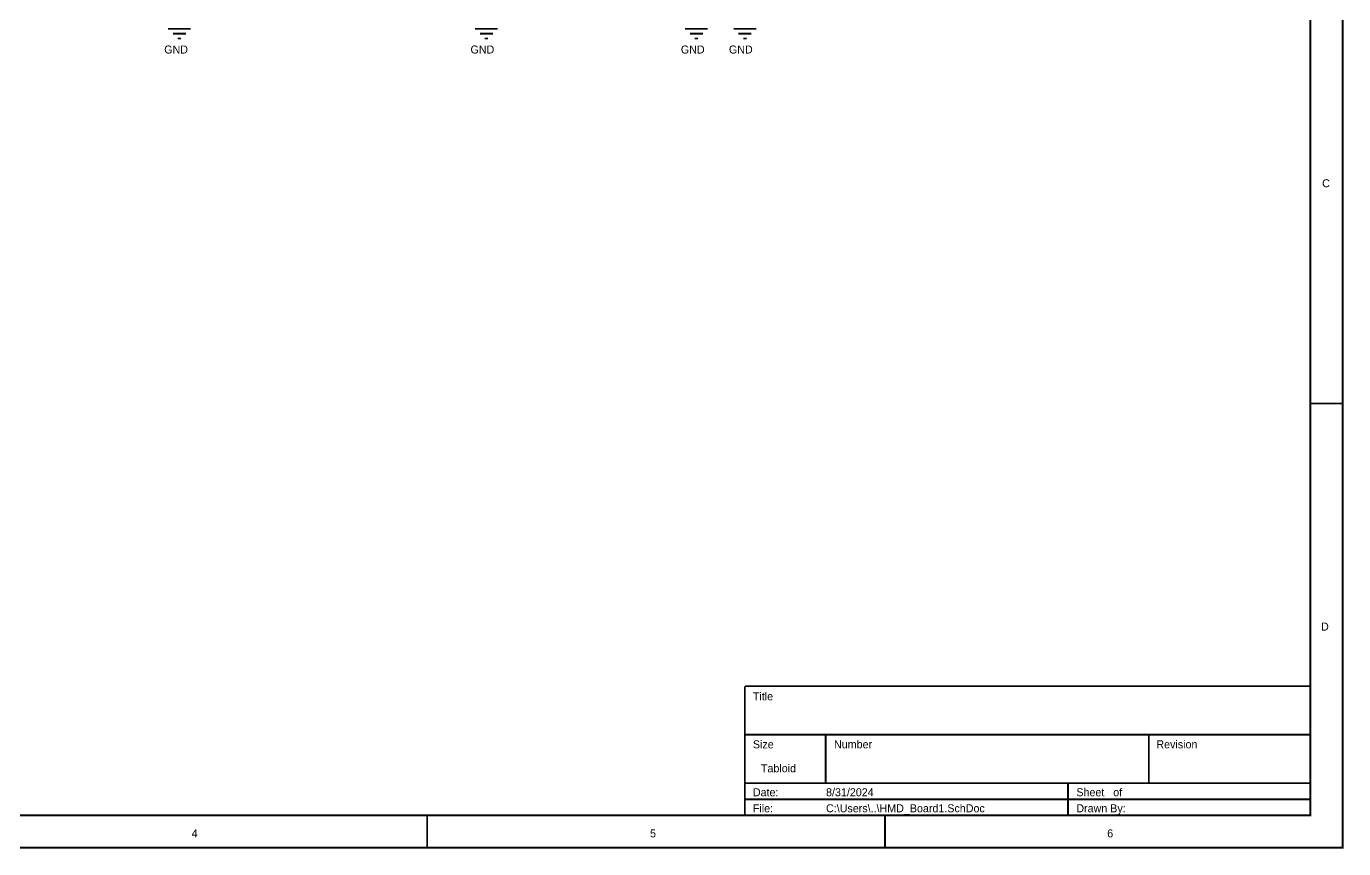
# Model space of a CAD drawing. Header units: inches. Extents: x 0 to 432, y 0 to 280.
# Drawn here: x 224.9 to 431.9, y -0.1 to 129.2 of the extents above; entities that cross this region are included whole.
import ezdxf

# ---------------------------------------------------------------- set-up
doc = ezdxf.new("R2010")
doc.units = ezdxf.units.IN
doc.layers.add('Sheet', color=255, linetype='Continuous')

msp = doc.modelspace()

# ---------------------------------------------------------------- linework, layer by layer
at = {"layer": 'Sheet'}
for points in [[(0, 279.38, 0.3, 0.3, 0), (431.8, 279.38, 0.3, 0.3, 0), (431.8, 0, 0.3, 0.3, 0), (0, 0, 0.3, 0.3, 0), (0, 279.38, 0.3, 0.3, 0)], [(0, 279.38, 0.0991, 0.0991, 0), (0, 0, 0.0991, 0.0991, 0), (431.8, 0, 0.0991, 0.0991, 0), (431.8, 279.38, 0.0991, 0.0991, 0), (0, 279.38, 0.0991, 0.0991, 0), (0, 279.38, 0.0991, 0.0991, 0)], [(5.1, 274.3, 0.3, 0.3, 0), (426.72, 274.3, 0.3, 0.3, 0), (426.72, 5.08, 0.3, 0.3, 0), (5.1, 5.08, 0.3, 0.3, 0), (5.1, 274.3, 0.3, 0.3, 0)], [(5.1, 274.3, 0.0991, 0.0991, 0), (5.1, 5.08, 0.0991, 0.0991, 0), (426.72, 5.08, 0.0991, 0.0991, 0), (426.72, 274.3, 0.0991, 0.0991, 0), (5.1, 274.3, 0.0991, 0.0991, 0), (5.1, 274.3, 0.0991, 0.0991, 0)]]:
    msp.add_lwpolyline(points, format="xyseb", close=True, dxfattribs=at)
for points in [[(247.14, 128.77, 0.3, 0.3, 0), (250.7, 128.77, 0.3, 0.3, 0)], [(295.4, 128.77, 0.3, 0.3, 0), (298.96, 128.77, 0.3, 0.3, 0)], [(328.43, 128.77, 0.3, 0.3, 0), (331.98, 128.77, 0.3, 0.3, 0)], [(336.05, 128.77, 0.3, 0.3, 0), (339.61, 128.77, 0.3, 0.3, 0)], [(247.91, 128.01, 0.3, 0.3, 0), (249.94, 128.01, 0.3, 0.3, 0)], [(248.67, 127.25, 0.3, 0.3, 0), (249.18, 127.25, 0.3, 0.3, 0)], [(296.17, 128.01, 0.3, 0.3, 0), (298.2, 128.01, 0.3, 0.3, 0)], [(296.93, 127.25, 0.3, 0.3, 0), (297.44, 127.25, 0.3, 0.3, 0)], [(329.18, 128.01, 0.3, 0.3, 0), (331.22, 128.01, 0.3, 0.3, 0)], [(329.95, 127.25, 0.3, 0.3, 0), (330.45, 127.25, 0.3, 0.3, 0)], [(336.81, 128.01, 0.3, 0.3, 0), (338.84, 128.01, 0.3, 0.3, 0)], [(337.57, 127.25, 0.3, 0.3, 0), (338.08, 127.25, 0.3, 0.3, 0)], [(431.8, 69.85, 0.3, 0.3, 0), (426.72, 69.85, 0.3, 0.3, 0)], [(337.82, 25.4, 0.3, 0.3, 0), (426.72, 25.4, 0.3, 0.3, 0)], [(337.82, 25.4, 0.3, 0.3, 0), (337.82, 5.09, 0.3, 0.3, 0)], [(337.82, 17.79, 0.3, 0.3, 0), (426.72, 17.79, 0.3, 0.3, 0)], [(350.52, 17.79, 0.3, 0.3, 0), (350.52, 10.16, 0.3, 0.3, 0)], [(401.32, 17.79, 0.3, 0.3, 0), (401.32, 10.15, 0.3, 0.3, 0)], [(337.82, 10.15, 0.3, 0.3, 0), (426.72, 10.15, 0.3, 0.3, 0)], [(388.63, 10.15, 0.3, 0.3, 0), (388.63, 5.08, 0.3, 0.3, 0)], [(337.82, 7.61, 0.3, 0.3, 0), (426.72, 7.61, 0.3, 0.3, 0)], [(287.87, 0, 0.3, 0.3, 0), (287.87, 5.09, 0.3, 0.3, 0)], [(359.83, 0, 0.3, 0.3, 0), (359.83, 5.09, 0.3, 0.3, 0)], [(431.8, 0, 0.3, 0.3, 0), (431.8, 5.08, 0.3, 0.3, 0)]]:
    msp.add_lwpolyline(points, format="xyseb", dxfattribs=at)

# ---------------------------------------------------------------- texts
for s, height, p in [('GND', 1.258, (246.54, 124.88)), ('GND', 1.258, (294.69, 124.88)), ('GND', 1.258, (327.76, 124.88)), ('GND', 1.258, (335.31, 124.88)), ('C', 1.26, (428.57, 103.85)), ('D', 1.26, (428.39, 34.14)), ('Title', 1.258, (339.08, 23.18)), ('Size', 1.258, (339.08, 15.63)), ('Number', 1.258, (351.84, 15.63)), ('Revision', 1.258, (402.51, 15.63)), ('Tabloid', 1.258, (340.34, 11.86)), ('Date:', 1.258, (339.08, 8.09)), ('8/31/2024', 1.258, (350.58, 8.09)), ('Sheet   of', 1.258, (389.93, 8.09)), ('File:', 1.258, (339.08, 5.57)), ('C:\\Users\\..\\HMD_Board1.SchDoc', 1.2577, (350.58, 5.57)), ('Drawn By:', 1.258, (389.93, 5.57)), ('4', 1.26, (250.85, 1.62)), ('5', 1.26, (322.91, 1.62)), ('6', 1.26, (394.78, 1.62))]:
    msp.add_text(s, height=height, dxfattribs=at).set_placement(p)

doc.saveas('drawing.dxf')
